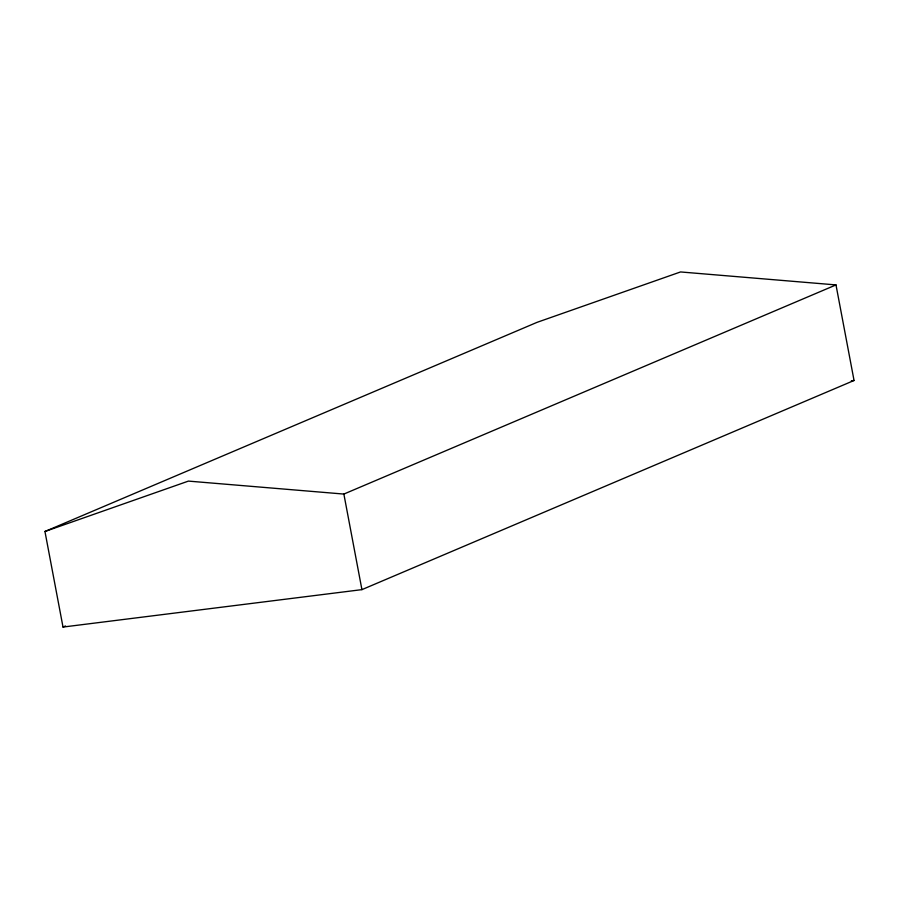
<?xml version="1.0" encoding="UTF-8"?>
<svg xmlns="http://www.w3.org/2000/svg" width="899" height="899" viewBox="0 0 899 899"><rect width="100%" height="100%" fill="white"/><g stroke="black" fill="none" stroke-linecap="round" stroke-linejoin="round"><path stroke-width="1.35" d="M44.95 531.489L537.074 322.336L680.543 271.947L835.991 284.916L854.05 380.479L361.926 589.632L63.009 627.053L44.95 531.489L188.419 481.1L343.868 494.068L835.991 284.916M63.009 627.053L65.526 625.985M851.331 380.816L854.05 380.479M343.868 494.068L361.926 589.632"/></g></svg>
